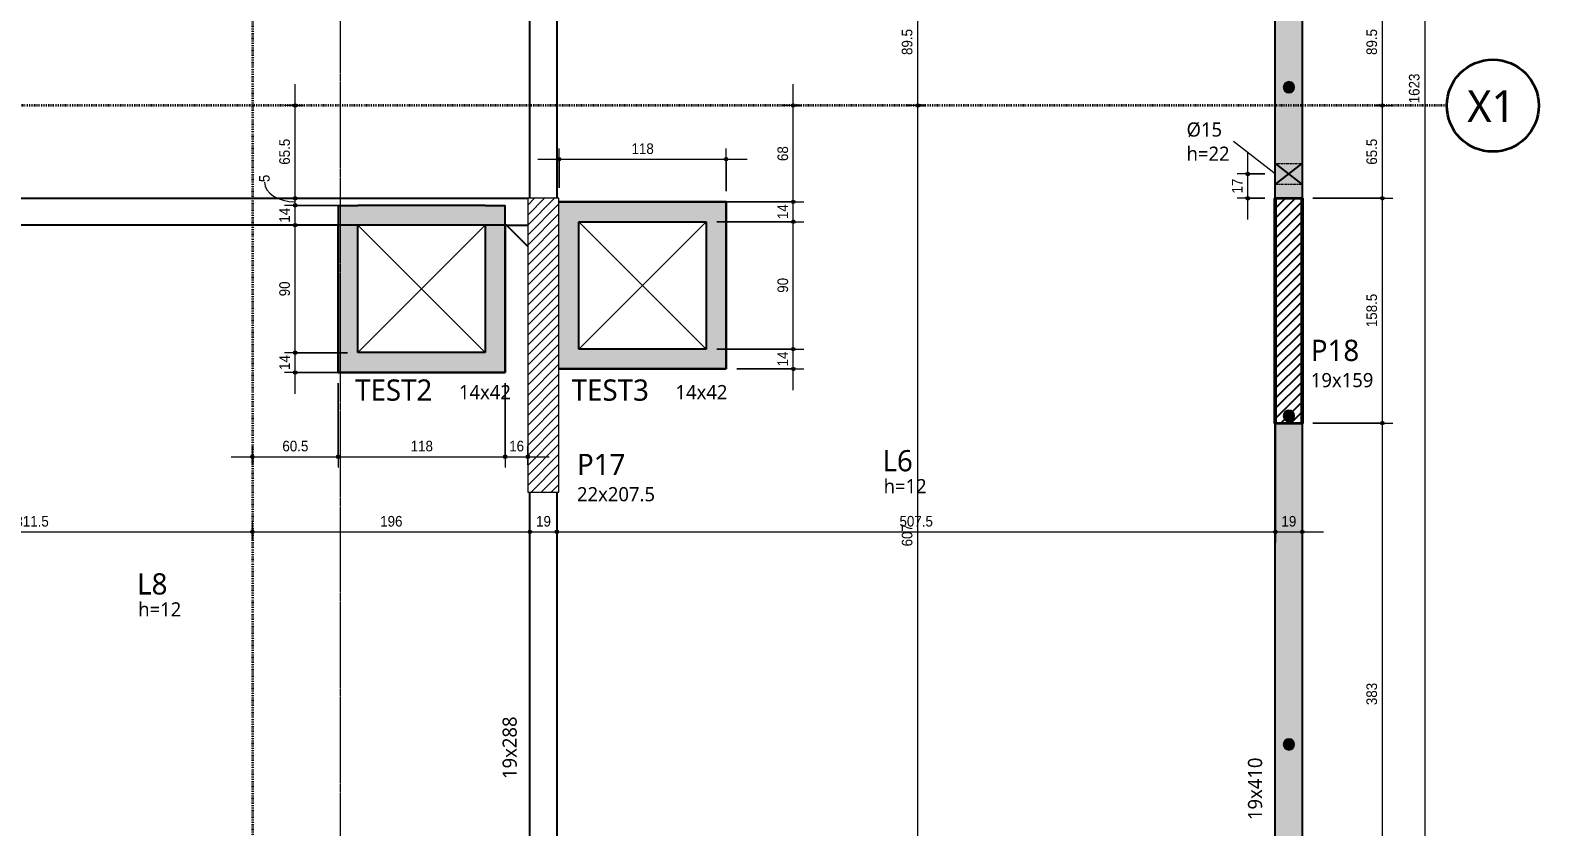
# Model space of a CAD drawing. Header units: centimetres. Extents: x -1706 to 33186, y -3196 to 88081.
# Drawn here: x 3985 to 5051, y -626 to -63 of the extents above; entities that cross this region are included whole.
import ezdxf

# ---------------------------------------------------------------- set-up
doc = ezdxf.new("R2010")
doc.units = ezdxf.units.CM
for name, pattern in [('Centro de 6 mm', [1.32, 0.6, -0.24, 0.24, -0.24]), ('Dash dot', [1.5875, 0.635, -0.47625, 0, -0.47625]), ('Traço', [0.635, 0.3175, -0.3175])]:
    doc.linetypes.add(name, pattern=pattern)
for name, color, linetype, lineweight in [('A-ANNO-DIMS', 7, 'Continuous', 9), ('A-ANNO-DIMS-50', 7, 'Continuous', 9), ('A-DETL-GENF', 7, 'Continuous', 18), ('A-DETL-THIN', 7, 'Continuous', 25), ('A-FLOR', 7, 'Continuous', 9), ('A-FLOR-IDEN', 7, 'Continuous', 9), ('A-GENM', 7, 'Continuous', 25), ('A-GENM-HDLN', 7, 'Traço', 18), ('A-GENM-IDEN', 7, 'Continuous', 9), ('G-ANNO-SYMB', 7, 'Continuous', 9), ('S-BEAM', 7, 'Continuous', 9), ('S-BEAM-HDLN', 7, 'Traço', 25), ('S-BEAM-IDEN', 7, 'Continuous', 9), ('S-COLS', 7, 'Continuous', 9), ('S-COLS-IDEN', 7, 'Continuous', 9), ('S-GRID', 7, 'Continuous', 9), ('S-GRID-IDEN', 7, 'Continuous', 9)]:
    doc.layers.add(name, color=color, linetype=linetype, lineweight=lineweight)
doc.layers.add('A-DETL', color=7, linetype='Continuous', lineweight=18, true_color=0x00a600)
doc.styles.add('Arial', font='arial.ttf', dxfattribs={"width": 0.9, "height": 7.5})
doc.styles.add('Gadugi_1', font='gadugi.ttf', dxfattribs={"height": 15})
doc.styles.add('Gadugi_2', font='gadugi.ttf', dxfattribs={"height": 10})
doc.styles.add('Gadugi_4', font='gadugi.ttf', dxfattribs={"height": 22.5})
doc.dimstyles.new('PED_1_5mm_ESQ', dxfattribs={"dimscale": 30.48, "dimtxt": 7.651945, "dimasz": 0.328084, "dimexe": 0.246063, "dimexo": 0.246063, "dimgap": 0.049213, "dimtad": 1, "dimdec": 1, "dimrnd": 0.5, "dimdsep": 46, "dimtxsty": 'Arial', "dimblk1": 'DOTSMALL', "dimblk2": 'DOTSMALL', "dimsah": 1, "dimcen": 0.09, "dimdle": 0.492126, "dimazin": 0, "dimtfac": 1, "dimtdec": 4, "dimtix": 1, "dimtmove": 1, "dimatfit": 3, "dimfxl": 1, "dimtvp": 1, "dimtolj": 1, "dimtzin": 0, "dimarcsym": 2})
doc.dimstyles.new('PED_1_5mm_ESQ_1', dxfattribs={"dimscale": 30.48, "dimtxt": 7.651945, "dimasz": 0.328084, "dimexe": 0.246063, "dimexo": 0.246063, "dimgap": 0.049213, "dimtad": 1, "dimdec": 1, "dimrnd": 0.5, "dimdsep": 46, "dimtxsty": 'Arial', "dimblk1": 'DOTSMALL', "dimblk2": 'DOTSMALL', "dimsah": 1, "dimcen": 0.09, "dimdle": 0.492126, "dimazin": 0, "dimtfac": 1, "dimtdec": 4, "dimtix": 1, "dimtmove": 0, "dimatfit": 3, "dimfxl": 1, "dimtvp": 1, "dimtolj": 1, "dimtzin": 0, "dimarcsym": 2})
pattern_1 = [(45, (3894.207, 0), (-3.535534, 3.535534), [])]

# ---------------------------------------------------------------- blocks, each defined once
blk = doc.blocks.new('PED_MÍSULA_VERT__CONC_R1 - L_15_0 x 410_0-V3-PL J 001 - FORMA DA COBERTURA')
at = {"layer": 'S-COLS', "lineweight": 25}
for p, q in [((0, 15), (15, 0)), ((15, 0), (0, 0))]:
    blk.add_line(p, q, dxfattribs=at)
blk = doc.blocks.new('PED_FURO_CIRCULAR_R04_2020 - 15x22-3724908-PL J 001 - FORMA DA COBERTURA')
at = {"layer": 'A-GENM-HDLN'}
for p, q in [((7.5, -9.5), (-7.5, 9.5)), ((-7.5, -9.5), (7.5, 9.5)), ((-7.5, -9.5), (-7.5, 9.5)), ((7.5, 9.5), (7.5, -9.5))]:
    blk.add_line(p, q, dxfattribs=at)
blk = doc.blocks.new('Eixo - X1-2173051-PL J 001 - FORMA DA COBERTURA')
at = {"layer": 'S-GRID-IDEN', "color": 152, "lineweight": 35, "true_color": 0x0070c0}
blk.add_circle((0, 0), 0.65, dxfattribs=at)
blk = doc.blocks.new('DIMBLOCK23-PL J 001 - FORMA DA COBERTURA')
at = {"layer": 'A-ANNO-DIMS-50'}
h = blk.add_hatch(color=256, dxfattribs=at)
edge = h.paths.add_edge_path(flags=0)
edge.add_arc((3830.9, -417.4), 1.25, 0, 360)
h = blk.add_hatch(color=256, dxfattribs=at)
edge = h.paths.add_edge_path(flags=0)
edge.add_arc((4142.3, -417.4), 1.25, 0, 360)
for p, q in [((3830.9, -423.1), (3830.9, -409.9)), ((4142.3, -423.1), (4142.3, -409.9)), ((3830.9, -417.4), (4142.3, -417.4)), ((3830.9, -417.4), (3830.9, -423.1)), ((4142.3, -417.4), (4142.3, -423.1))]:
    blk.add_line(p, q, dxfattribs=at)
for centre in [(3830.9, -417.4), (4142.3, -417.4)]:
    blk.add_circle(centre, 1.25, dxfattribs=at)
at = {"layer": 'A-ANNO-DIMS-50', "color": 0, "insert": (3974.9, -406.2), "char_height": 7.5, "width": 27.971, "attachment_point": 1, "line_spacing_factor": 0.941778, "style": 'Arial'}
blk.add_mtext('311.5', dxfattribs=at)
blk = doc.blocks.new('_DotSmall')
at = {"color": 0, "linetype": 'ByBlock', "const_width": 0.5}
blk.add_lwpolyline([(-0.0625, 0, 1), (0.0625, 0, 1)], format="xyb", close=True, dxfattribs=at)
blk = doc.blocks.new('DIMBLOCK24-PL J 001 - FORMA DA COBERTURA')
at = {"layer": 'A-ANNO-DIMS-50'}
h = blk.add_hatch(color=256, dxfattribs=at)
edge = h.paths.add_edge_path(flags=0)
edge.add_arc((4142.3, -417.4), 1.25, 0, 360)
h = blk.add_hatch(color=256, dxfattribs=at)
edge = h.paths.add_edge_path(flags=0)
edge.add_arc((4338.4, -417.4), 1.25, 0, 360)
for p, q in [((4142.3, -423.1), (4142.3, -409.9)), ((4338.4, -423.1), (4338.4, -409.9)), ((4142.3, -417.4), (4338.4, -417.4)), ((4142.3, -417.4), (4142.3, -423.1)), ((4338.4, -417.4), (4338.4, -423.1))]:
    blk.add_line(p, q, dxfattribs=at)
for centre in [(4142.3, -417.4), (4338.4, -417.4)]:
    blk.add_circle(centre, 1.25, dxfattribs=at)
at = {"layer": 'A-ANNO-DIMS-50', "color": 0, "insert": (4232.6, -406.2), "char_height": 7.5, "width": 18.647, "attachment_point": 1, "line_spacing_factor": 0.941778, "style": 'Arial'}
blk.add_mtext('196', dxfattribs=at)
blk = doc.blocks.new('DIMBLOCK25-PL J 001 - FORMA DA COBERTURA')
at = {"layer": 'A-ANNO-DIMS-50'}
h = blk.add_hatch(color=256, dxfattribs=at)
edge = h.paths.add_edge_path(flags=0)
edge.add_arc((4338.4, -417.4), 1.25, 0, 360)
h = blk.add_hatch(color=256, dxfattribs=at)
edge = h.paths.add_edge_path(flags=0)
edge.add_arc((4357.4, -417.4), 1.25, 0, 360)
for p, q in [((4338.4, -423.1), (4338.4, -409.9)), ((4357.4, -423.1), (4357.4, -409.9)), ((4338.4, -417.4), (4357.4, -417.4)), ((4338.4, -417.4), (4338.4, -423.1)), ((4357.4, -417.4), (4357.4, -423.1))]:
    blk.add_line(p, q, dxfattribs=at)
for centre in [(4338.4, -417.4), (4357.4, -417.4)]:
    blk.add_circle(centre, 1.25, dxfattribs=at)
at = {"layer": 'A-ANNO-DIMS-50', "color": 0, "insert": (4342.7, -406.2), "char_height": 7.5, "width": 12.431, "attachment_point": 1, "line_spacing_factor": 0.941778, "style": 'Arial'}
blk.add_mtext('19', dxfattribs=at)
blk = doc.blocks.new('DIMBLOCK26-PL J 001 - FORMA DA COBERTURA')
at = {"layer": 'A-ANNO-DIMS-50'}
h = blk.add_hatch(color=256, dxfattribs=at)
edge = h.paths.add_edge_path(flags=0)
edge.add_arc((4357.4, -417.4), 1.25, 0, 360)
h = blk.add_hatch(color=256, dxfattribs=at)
edge = h.paths.add_edge_path(flags=0)
edge.add_arc((4864.9, -417.4), 1.25, 0, 360)
for p, q in [((4864.9, -189.4), (4864.9, -424.9)), ((4864.9, -417.4), (4864.9, -189.4)), ((4357.4, -423.1), (4357.4, -409.9)), ((4357.4, -417.4), (4864.9, -417.4)), ((4357.4, -417.4), (4357.4, -423.1))]:
    blk.add_line(p, q, dxfattribs=at)
for centre in [(4357.4, -417.4), (4864.9, -417.4)]:
    blk.add_circle(centre, 1.25, dxfattribs=at)
at = {"layer": 'A-ANNO-DIMS-50', "color": 0, "insert": (4599.4, -406.2), "char_height": 7.5, "width": 27.971, "attachment_point": 1, "line_spacing_factor": 0.941778, "style": 'Arial'}
blk.add_mtext('507.5', dxfattribs=at)
blk = doc.blocks.new('DIMBLOCK27-PL J 001 - FORMA DA COBERTURA')
at = {"layer": 'A-ANNO-DIMS-50'}
h = blk.add_hatch(color=256, dxfattribs=at)
edge = h.paths.add_edge_path(flags=0)
edge.add_arc((4864.9, -417.4), 1.25, 0, 360)
h = blk.add_hatch(color=256, dxfattribs=at)
edge = h.paths.add_edge_path(flags=0)
edge.add_arc((4883.9, -417.4), 1.25, 0, 360)
for p, q in [((4864.9, -189.4), (4864.9, -424.9)), ((4864.9, -417.4), (4864.9, -189.4)), ((4883.9, -189.4), (4883.9, -424.9)), ((4883.9, -417.4), (4883.9, -189.4)), ((4864.9, -417.4), (4898.9, -417.4))]:
    blk.add_line(p, q, dxfattribs=at)
for centre in [(4864.9, -417.4), (4883.9, -417.4)]:
    blk.add_circle(centre, 1.25, dxfattribs=at)
at = {"layer": 'A-ANNO-DIMS-50', "color": 0, "insert": (4869.2, -406.2), "char_height": 7.5, "width": 12.431, "attachment_point": 1, "line_spacing_factor": 0.941778, "style": 'Arial'}
blk.add_mtext('19', dxfattribs=at)
blk = doc.blocks.new('DIMBLOCK28-PL J 001 - FORMA DA COBERTURA')
at = {"layer": 'A-ANNO-DIMS-50'}
h = blk.add_hatch(color=256, dxfattribs=at)
edge = h.paths.add_edge_path(flags=0)
edge.add_arc((4142.3, -364.4), 1.25, 0, 360)
h = blk.add_hatch(color=256, dxfattribs=at)
edge = h.paths.add_edge_path(flags=0)
edge.add_arc((4202.9, -364.4), 1.25, 0, 360)
for p, q in [((4202.9, -312.4), (4202.9, -371.9)), ((4202.9, -364.4), (4202.9, -312.4)), ((4142.3, -370.1), (4142.3, -356.9)), ((4127.3, -364.4), (4202.9, -364.4)), ((4142.3, -364.4), (4142.3, -370.1))]:
    blk.add_line(p, q, dxfattribs=at)
for centre in [(4142.3, -364.4), (4202.9, -364.4)]:
    blk.add_circle(centre, 1.25, dxfattribs=at)
at = {"layer": 'A-ANNO-DIMS-50', "color": 0, "insert": (4163.5, -353.1), "char_height": 7.5, "width": 21.755, "attachment_point": 1, "line_spacing_factor": 0.941778, "style": 'Arial'}
blk.add_mtext('60.5', dxfattribs=at)
blk = doc.blocks.new('DIMBLOCK29-PL J 001 - FORMA DA COBERTURA')
at = {"layer": 'A-ANNO-DIMS-50'}
h = blk.add_hatch(color=256, dxfattribs=at)
edge = h.paths.add_edge_path(flags=0)
edge.add_arc((4202.9, -364.4), 1.25, 0, 360)
h = blk.add_hatch(color=256, dxfattribs=at)
edge = h.paths.add_edge_path(flags=0)
edge.add_arc((4320.9, -364.4), 1.25, 0, 360)
for p, q in [((4202.9, -312.4), (4202.9, -371.9)), ((4202.9, -364.4), (4202.9, -312.4)), ((4320.9, -312.4), (4320.9, -371.9)), ((4320.9, -364.4), (4320.9, -312.4)), ((4202.9, -364.4), (4320.9, -364.4))]:
    blk.add_line(p, q, dxfattribs=at)
for centre in [(4202.9, -364.4), (4320.9, -364.4)]:
    blk.add_circle(centre, 1.25, dxfattribs=at)
at = {"layer": 'A-ANNO-DIMS-50', "color": 0, "insert": (4254.1, -353.1), "char_height": 7.5, "width": 18.647, "attachment_point": 1, "line_spacing_factor": 0.941778, "style": 'Arial'}
blk.add_mtext('118', dxfattribs=at)
blk = doc.blocks.new('DIMBLOCK30-PL J 001 - FORMA DA COBERTURA')
at = {"layer": 'A-ANNO-DIMS-50'}
h = blk.add_hatch(color=256, dxfattribs=at)
edge = h.paths.add_edge_path(flags=0)
edge.add_arc((4320.9, -364.4), 1.25, 0, 360)
h = blk.add_hatch(color=256, dxfattribs=at)
edge = h.paths.add_edge_path(flags=0)
edge.add_arc((4336.9, -364.4), 1.25, 0, 360)
for p, q in [((4320.9, -312.4), (4320.9, -371.9)), ((4320.9, -364.4), (4320.9, -312.4)), ((4336.9, -370.1), (4336.9, -356.9)), ((4320.9, -364.4), (4351.9, -364.4)), ((4336.9, -364.4), (4336.9, -370.1))]:
    blk.add_line(p, q, dxfattribs=at)
for centre in [(4320.9, -364.4), (4336.9, -364.4)]:
    blk.add_circle(centre, 1.25, dxfattribs=at)
at = {"layer": 'A-ANNO-DIMS-50', "color": 0, "insert": (4323.7, -353.1), "char_height": 7.5, "width": 12.431, "attachment_point": 1, "line_spacing_factor": 0.941778, "style": 'Arial'}
blk.add_mtext('16', dxfattribs=at)
blk = doc.blocks.new('DIMBLOCK31-PL J 001 - FORMA DA COBERTURA')
at = {"layer": 'A-ANNO-DIMS-50'}
h = blk.add_hatch(color=256, dxfattribs=at)
edge = h.paths.add_edge_path(flags=0)
edge.add_arc((4358.9, -154.3), 1.25, 0, 360)
h = blk.add_hatch(color=256, dxfattribs=at)
edge = h.paths.add_edge_path(flags=0)
edge.add_arc((4476.9, -154.3), 1.25, 0, 360)
for p, q in [((4358.9, -174.4), (4358.9, -146.8)), ((4476.9, -176.9), (4476.9, -146.8)), ((4343.9, -154.3), (4491.9, -154.3)), ((4358.9, -154.3), (4358.9, -174.4)), ((4476.9, -154.3), (4476.9, -176.9))]:
    blk.add_line(p, q, dxfattribs=at)
for centre in [(4358.9, -154.3), (4476.9, -154.3)]:
    blk.add_circle(centre, 1.25, dxfattribs=at)
at = {"layer": 'A-ANNO-DIMS-50', "color": 0, "insert": (4410.1, -143.1), "char_height": 7.5, "width": 18.647, "attachment_point": 1, "line_spacing_factor": 0.941778, "style": 'Arial'}
blk.add_mtext('118', dxfattribs=at)
blk = doc.blocks.new('DIMBLOCK32-PL J 001 - FORMA DA COBERTURA')
at = {"layer": 'A-ANNO-DIMS-50'}
h = blk.add_hatch(color=256, dxfattribs=at)
edge = h.paths.add_edge_path(flags=0)
edge.add_arc((4524.4, -288.4), 1.25, 0, 360)
h = blk.add_hatch(color=256, dxfattribs=at)
edge = h.paths.add_edge_path(flags=0)
edge.add_arc((4524.4, -302.4), 1.25, 0, 360)
for p, q in [((4470.4, -288.4), (4531.9, -288.4)), ((4524.4, -288.4), (4470.4, -288.4)), ((4524.4, -317.4), (4524.4, -288.4)), ((4484.4, -302.4), (4531.9, -302.4)), ((4524.4, -302.4), (4484.4, -302.4))]:
    blk.add_line(p, q, dxfattribs=at)
for centre in [(4524.4, -288.4), (4524.4, -302.4)]:
    blk.add_circle(centre, 1.25, dxfattribs=at)
at = {"layer": 'A-ANNO-DIMS-50', "color": 0, "insert": (4513.2, -300.6), "char_height": 7.5, "width": 12.431, "attachment_point": 1, "rotation": 90, "line_spacing_factor": 0.941778, "style": 'Arial'}
blk.add_mtext('14', dxfattribs=at)
blk = doc.blocks.new('DIMBLOCK33-PL J 001 - FORMA DA COBERTURA')
at = {"layer": 'A-ANNO-DIMS-50'}
h = blk.add_hatch(color=256, dxfattribs=at)
edge = h.paths.add_edge_path(flags=0)
edge.add_arc((4524.4, -198.4), 1.25, 0, 360)
h = blk.add_hatch(color=256, dxfattribs=at)
edge = h.paths.add_edge_path(flags=0)
edge.add_arc((4524.4, -288.4), 1.25, 0, 360)
for p, q in [((4470.4, -198.4), (4531.9, -198.4)), ((4524.4, -198.4), (4470.4, -198.4)), ((4524.4, -288.4), (4524.4, -198.4)), ((4470.4, -288.4), (4531.9, -288.4)), ((4524.4, -288.4), (4470.4, -288.4))]:
    blk.add_line(p, q, dxfattribs=at)
for centre in [(4524.4, -198.4), (4524.4, -288.4)]:
    blk.add_circle(centre, 1.25, dxfattribs=at)
at = {"layer": 'A-ANNO-DIMS-50', "color": 0, "insert": (4513.2, -248.6), "char_height": 7.5, "width": 12.431, "attachment_point": 1, "rotation": 90, "line_spacing_factor": 0.941778, "style": 'Arial'}
blk.add_mtext('90', dxfattribs=at)
blk = doc.blocks.new('DIMBLOCK34-PL J 001 - FORMA DA COBERTURA')
at = {"layer": 'A-ANNO-DIMS-50'}
h = blk.add_hatch(color=256, dxfattribs=at)
edge = h.paths.add_edge_path(flags=0)
edge.add_arc((4524.4, -184.4), 1.25, 0, 360)
h = blk.add_hatch(color=256, dxfattribs=at)
edge = h.paths.add_edge_path(flags=0)
edge.add_arc((4524.4, -198.4), 1.25, 0, 360)
for p, q in [((4470.4, -184.4), (4531.9, -184.4)), ((4524.4, -184.4), (4470.4, -184.4)), ((4524.4, -198.4), (4524.4, -184.4)), ((4470.4, -198.4), (4531.9, -198.4)), ((4524.4, -198.4), (4470.4, -198.4))]:
    blk.add_line(p, q, dxfattribs=at)
for centre in [(4524.4, -184.4), (4524.4, -198.4)]:
    blk.add_circle(centre, 1.25, dxfattribs=at)
at = {"layer": 'A-ANNO-DIMS-50', "color": 0, "insert": (4513.2, -196.6), "char_height": 7.5, "width": 12.431, "attachment_point": 1, "rotation": 90, "line_spacing_factor": 0.941778, "style": 'Arial'}
blk.add_mtext('14', dxfattribs=at)
blk = doc.blocks.new('DIMBLOCK35-PL J 001 - FORMA DA COBERTURA')
at = {"layer": 'A-ANNO-DIMS-50'}
h = blk.add_hatch(color=256, dxfattribs=at)
edge = h.paths.add_edge_path(flags=0)
edge.add_arc((4524.4, -116.4), 1.25, 0, 360)
h = blk.add_hatch(color=256, dxfattribs=at)
edge = h.paths.add_edge_path(flags=0)
edge.add_arc((4524.4, -184.4), 1.25, 0, 360)
for p, q in [((4524.4, -184.4), (4524.4, -101.4)), ((4530.2, -116.4), (4516.9, -116.4)), ((4524.4, -116.4), (4530.2, -116.4)), ((4470.4, -184.4), (4531.9, -184.4)), ((4524.4, -184.4), (4470.4, -184.4))]:
    blk.add_line(p, q, dxfattribs=at)
for centre in [(4524.4, -116.4), (4524.4, -184.4)]:
    blk.add_circle(centre, 1.25, dxfattribs=at)
at = {"layer": 'A-ANNO-DIMS-50', "color": 0, "insert": (4513.2, -155.6), "char_height": 7.5, "width": 12.431, "attachment_point": 1, "rotation": 90, "line_spacing_factor": 0.941778, "style": 'Arial'}
blk.add_mtext('68', dxfattribs=at)
blk = doc.blocks.new('DIMBLOCK36-PL J 001 - FORMA DA COBERTURA')
at = {"layer": 'A-ANNO-DIMS-50'}
h = blk.add_hatch(color=256, dxfattribs=at)
edge = h.paths.add_edge_path(flags=0)
edge.add_arc((4172.5, -290.9), 1.25, 0, 360)
h = blk.add_hatch(color=256, dxfattribs=at)
edge = h.paths.add_edge_path(flags=0)
edge.add_arc((4172.5, -304.9), 1.25, 0, 360)
for p, q in [((4209.4, -290.9), (4165, -290.9)), ((4172.5, -319.9), (4172.5, -290.9)), ((4172.5, -290.9), (4209.4, -290.9)), ((4209.4, -304.9), (4165, -304.9)), ((4172.5, -304.9), (4209.4, -304.9))]:
    blk.add_line(p, q, dxfattribs=at)
for centre in [(4172.5, -290.9), (4172.5, -304.9)]:
    blk.add_circle(centre, 1.25, dxfattribs=at)
at = {"layer": 'A-ANNO-DIMS-50', "color": 0, "insert": (4161.3, -303.1), "char_height": 7.5, "width": 12.431, "attachment_point": 1, "rotation": 90, "line_spacing_factor": 0.941778, "style": 'Arial'}
blk.add_mtext('14', dxfattribs=at)
blk = doc.blocks.new('DIMBLOCK37-PL J 001 - FORMA DA COBERTURA')
at = {"layer": 'A-ANNO-DIMS-50'}
h = blk.add_hatch(color=256, dxfattribs=at)
edge = h.paths.add_edge_path(flags=0)
edge.add_arc((4172.5, -200.9), 1.25, 0, 360)
h = blk.add_hatch(color=256, dxfattribs=at)
edge = h.paths.add_edge_path(flags=0)
edge.add_arc((4172.5, -290.9), 1.25, 0, 360)
for p, q in [((4178.2, -200.9), (4165, -200.9)), ((4172.5, -290.9), (4172.5, -200.9)), ((4172.5, -200.9), (4178.2, -200.9)), ((4209.4, -290.9), (4165, -290.9)), ((4172.5, -290.9), (4209.4, -290.9))]:
    blk.add_line(p, q, dxfattribs=at)
for centre in [(4172.5, -200.9), (4172.5, -290.9)]:
    blk.add_circle(centre, 1.25, dxfattribs=at)
at = {"layer": 'A-ANNO-DIMS-50', "color": 0, "insert": (4161.3, -251.1), "char_height": 7.5, "width": 12.431, "attachment_point": 1, "rotation": 90, "line_spacing_factor": 0.941778, "style": 'Arial'}
blk.add_mtext('90', dxfattribs=at)
blk = doc.blocks.new('DIMBLOCK38-PL J 001 - FORMA DA COBERTURA')
at = {"layer": 'A-ANNO-DIMS-50'}
h = blk.add_hatch(color=256, dxfattribs=at)
edge = h.paths.add_edge_path(flags=0)
edge.add_arc((4172.5, -186.9), 1.25, 0, 360)
h = blk.add_hatch(color=256, dxfattribs=at)
edge = h.paths.add_edge_path(flags=0)
edge.add_arc((4172.5, -200.9), 1.25, 0, 360)
for p, q in [((4209.4, -186.9), (4165, -186.9)), ((4172.5, -200.9), (4172.5, -186.9)), ((4172.5, -186.9), (4209.4, -186.9)), ((4178.2, -200.9), (4165, -200.9)), ((4172.5, -200.9), (4178.2, -200.9))]:
    blk.add_line(p, q, dxfattribs=at)
for centre in [(4172.5, -186.9), (4172.5, -200.9)]:
    blk.add_circle(centre, 1.25, dxfattribs=at)
at = {"layer": 'A-ANNO-DIMS-50', "color": 0, "insert": (4161.3, -199.1), "char_height": 7.5, "width": 12.431, "attachment_point": 1, "rotation": 90, "line_spacing_factor": 0.941778, "style": 'Arial'}
blk.add_mtext('14', dxfattribs=at)
blk = doc.blocks.new('DIMBLOCK39-PL J 001 - FORMA DA COBERTURA')
at = {"layer": 'A-ANNO-DIMS-50'}
h = blk.add_hatch(color=256, dxfattribs=at)
edge = h.paths.add_edge_path(flags=0)
edge.add_arc((4172.5, -181.9), 1.25, 0, 360)
h = blk.add_hatch(color=256, dxfattribs=at)
edge = h.paths.add_edge_path(flags=0)
edge.add_arc((4172.5, -186.9), 1.25, 0, 360)
for p, q in [((4178.2, -181.9), (4165, -181.9)), ((4209.4, -186.9), (4165, -186.9)), ((4172.5, -186.9), (4172.5, -181.9)), ((4172.5, -181.9), (4178.2, -181.9)), ((4172.5, -186.9), (4209.4, -186.9))]:
    blk.add_line(p, q, dxfattribs=at)
for centre in [(4172.5, -181.9), (4172.5, -186.9)]:
    blk.add_circle(centre, 1.25, dxfattribs=at)
blk.add_ellipse((4172.5, -170.5), major_axis=(-21.6, 0), ratio=0.643033, start_param=0, end_param=1.570796, dxfattribs=at)
at = {"layer": 'A-ANNO-DIMS-50', "color": 0, "insert": (4147, -170.5), "char_height": 7.5, "width": 6.216, "attachment_point": 1, "rotation": 90, "line_spacing_factor": 0.941778, "style": 'Arial'}
blk.add_mtext('5', dxfattribs=at)
blk = doc.blocks.new('DIMBLOCK40-PL J 001 - FORMA DA COBERTURA')
at = {"layer": 'A-ANNO-DIMS-50'}
h = blk.add_hatch(color=256, dxfattribs=at)
edge = h.paths.add_edge_path(flags=0)
edge.add_arc((4172.5, -116.4), 1.25, 0, 360)
h = blk.add_hatch(color=256, dxfattribs=at)
edge = h.paths.add_edge_path(flags=0)
edge.add_arc((4172.5, -181.9), 1.25, 0, 360)
for p, q in [((4172.5, -181.9), (4172.5, -101.4)), ((4178.2, -116.4), (4165, -116.4)), ((4172.5, -116.4), (4178.2, -116.4)), ((4178.2, -181.9), (4165, -181.9)), ((4172.5, -181.9), (4178.2, -181.9))]:
    blk.add_line(p, q, dxfattribs=at)
for centre in [(4172.5, -116.4), (4172.5, -181.9)]:
    blk.add_circle(centre, 1.25, dxfattribs=at)
at = {"layer": 'A-ANNO-DIMS-50', "color": 0, "insert": (4161.3, -158.2), "char_height": 7.5, "width": 21.755, "attachment_point": 1, "rotation": 90, "line_spacing_factor": 0.941778, "style": 'Arial'}
blk.add_mtext('65.5', dxfattribs=at)
blk = doc.blocks.new('DIMBLOCK70-PL J 001 - FORMA DA COBERTURA')
at = {"layer": 'A-ANNO-DIMS-50'}
h = blk.add_hatch(color=256, dxfattribs=at)
edge = h.paths.add_edge_path(flags=0)
edge.add_arc((4612.3, -116.4), 1.25, 0, 360)
h = blk.add_hatch(color=256, dxfattribs=at)
edge = h.paths.add_edge_path(flags=0)
edge.add_arc((4612.3, -723.4), 1.25, 0, 360)
for p, q in [((4618, -116.4), (4604.8, -116.4)), ((4612.3, -723.4), (4612.3, -116.4)), ((4612.3, -116.4), (4618, -116.4)), ((4618, -723.4), (4604.8, -723.4)), ((4612.3, -723.4), (4618, -723.4))]:
    blk.add_line(p, q, dxfattribs=at)
for centre in [(4612.3, -116.4), (4612.3, -723.4)]:
    blk.add_circle(centre, 1.25, dxfattribs=at)
at = {"layer": 'A-ANNO-DIMS-50', "color": 0, "insert": (4601, -427.7), "char_height": 7.5, "width": 18.647, "attachment_point": 1, "rotation": 90, "line_spacing_factor": 0.941778, "style": 'Arial'}
blk.add_mtext('607', dxfattribs=at)
blk = doc.blocks.new('DIMBLOCK71-PL J 001 - FORMA DA COBERTURA')
at = {"layer": 'A-ANNO-DIMS-50'}
h = blk.add_hatch(color=256, dxfattribs=at)
edge = h.paths.add_edge_path(flags=0)
edge.add_arc((4612.3, -26.9), 1.25, 0, 360)
h = blk.add_hatch(color=256, dxfattribs=at)
edge = h.paths.add_edge_path(flags=0)
edge.add_arc((4612.3, -116.4), 1.25, 0, 360)
for p, q in [((4612.3, -116.4), (4612.3, -11.9)), ((4618, -26.9), (4604.8, -26.9)), ((4612.3, -26.9), (4618, -26.9)), ((4618, -116.4), (4604.8, -116.4)), ((4612.3, -116.4), (4618, -116.4))]:
    blk.add_line(p, q, dxfattribs=at)
for centre in [(4612.3, -26.9), (4612.3, -116.4)]:
    blk.add_circle(centre, 1.25, dxfattribs=at)
at = {"layer": 'A-ANNO-DIMS-50', "color": 0, "insert": (4601, -80.7), "char_height": 7.5, "width": 21.755, "attachment_point": 1, "rotation": 90, "line_spacing_factor": 0.941778, "style": 'Arial'}
blk.add_mtext('89.5', dxfattribs=at)
blk = doc.blocks.new('DIMBLOCK72-PL J 001 - FORMA DA COBERTURA')
at = {"layer": 'A-ANNO-DIMS-50'}
h = blk.add_hatch(color=256, dxfattribs=at)
edge = h.paths.add_edge_path(flags=0)
edge.add_arc((4845.4, -164.7), 1.25, 0, 360)
h = blk.add_hatch(color=256, dxfattribs=at)
edge = h.paths.add_edge_path(flags=0)
edge.add_arc((4845.4, -181.9), 1.25, 0, 360)
for p, q in [((4845.4, -196.9), (4845.4, -149.7)), ((4857.4, -164.7), (4837.9, -164.7)), ((4845.4, -164.7), (4857.4, -164.7)), ((4857.4, -181.9), (4837.9, -181.9)), ((4845.4, -181.9), (4857.4, -181.9))]:
    blk.add_line(p, q, dxfattribs=at)
for centre in [(4845.4, -164.7), (4845.4, -181.9)]:
    blk.add_circle(centre, 1.25, dxfattribs=at)
at = {"layer": 'A-ANNO-DIMS-50', "color": 0, "insert": (4834.2, -178.5), "char_height": 7.5, "width": 12.431, "attachment_point": 1, "rotation": 90, "line_spacing_factor": 0.941778, "style": 'Arial'}
blk.add_mtext('17', dxfattribs=at)
blk = doc.blocks.new('DIMBLOCK128-PL J 001 - FORMA DA COBERTURA')
at = {"layer": 'A-ANNO-DIMS-50'}
h = blk.add_hatch(color=256, dxfattribs=at)
edge = h.paths.add_edge_path(flags=0)
edge.add_arc((4940.4, -26.9), 1.25, 0, 360)
h = blk.add_hatch(color=256, dxfattribs=at)
edge = h.paths.add_edge_path(flags=0)
edge.add_arc((4940.4, -116.4), 1.25, 0, 360)
for p, q in [((4872.4, -26.9), (4947.9, -26.9)), ((4940.4, -26.9), (4872.4, -26.9)), ((4940.4, -26.9), (4940.4, -116.4)), ((4934.7, -116.4), (4947.9, -116.4)), ((4940.4, -116.4), (4934.7, -116.4))]:
    blk.add_line(p, q, dxfattribs=at)
for centre in [(4940.4, -26.9), (4940.4, -116.4)]:
    blk.add_circle(centre, 1.25, dxfattribs=at)
at = {"layer": 'A-ANNO-DIMS-50', "color": 0, "insert": (4929.2, -80.7), "char_height": 7.5, "width": 21.755, "attachment_point": 1, "rotation": 90, "line_spacing_factor": 0.941778, "style": 'Arial'}
blk.add_mtext('89.5', dxfattribs=at)
blk = doc.blocks.new('DIMBLOCK129-PL J 001 - FORMA DA COBERTURA')
at = {"layer": 'A-ANNO-DIMS-50'}
h = blk.add_hatch(color=256, dxfattribs=at)
edge = h.paths.add_edge_path(flags=0)
edge.add_arc((4940.4, -116.4), 1.25, 0, 360)
h = blk.add_hatch(color=256, dxfattribs=at)
edge = h.paths.add_edge_path(flags=0)
edge.add_arc((4940.4, -181.9), 1.25, 0, 360)
for p, q in [((4934.7, -116.4), (4947.9, -116.4)), ((4940.4, -116.4), (4934.7, -116.4)), ((4940.4, -116.4), (4940.4, -181.9)), ((4891.4, -181.9), (4947.9, -181.9)), ((4940.4, -181.9), (4891.4, -181.9))]:
    blk.add_line(p, q, dxfattribs=at)
for centre in [(4940.4, -116.4), (4940.4, -181.9)]:
    blk.add_circle(centre, 1.25, dxfattribs=at)
at = {"layer": 'A-ANNO-DIMS-50', "color": 0, "insert": (4929.2, -158.2), "char_height": 7.5, "width": 21.755, "attachment_point": 1, "rotation": 90, "line_spacing_factor": 0.941778, "style": 'Arial'}
blk.add_mtext('65.5', dxfattribs=at)
blk = doc.blocks.new('DIMBLOCK130-PL J 001 - FORMA DA COBERTURA')
at = {"layer": 'A-ANNO-DIMS-50'}
h = blk.add_hatch(color=256, dxfattribs=at)
edge = h.paths.add_edge_path(flags=0)
edge.add_arc((4940.4, -181.9), 1.25, 0, 360)
h = blk.add_hatch(color=256, dxfattribs=at)
edge = h.paths.add_edge_path(flags=0)
edge.add_arc((4940.4, -340.6), 1.25, 0, 360)
for p, q in [((4891.4, -181.9), (4947.9, -181.9)), ((4940.4, -181.9), (4891.4, -181.9)), ((4940.4, -181.9), (4940.4, -340.6)), ((4891.4, -340.6), (4947.9, -340.6)), ((4940.4, -340.6), (4891.4, -340.6))]:
    blk.add_line(p, q, dxfattribs=at)
for centre in [(4940.4, -181.9), (4940.4, -340.6)]:
    blk.add_circle(centre, 1.25, dxfattribs=at)
at = {"layer": 'A-ANNO-DIMS-50', "color": 0, "insert": (4929.2, -272.9), "char_height": 7.5, "width": 27.971, "attachment_point": 1, "rotation": 90, "line_spacing_factor": 0.941778, "style": 'Arial'}
blk.add_mtext('158.5', dxfattribs=at)
blk = doc.blocks.new('DIMBLOCK131-PL J 001 - FORMA DA COBERTURA')
at = {"layer": 'A-ANNO-DIMS-50'}
h = blk.add_hatch(color=256, dxfattribs=at)
edge = h.paths.add_edge_path(flags=0)
edge.add_arc((4940.4, -340.6), 1.25, 0, 360)
h = blk.add_hatch(color=256, dxfattribs=at)
edge = h.paths.add_edge_path(flags=0)
edge.add_arc((4940.4, -723.4), 1.25, 0, 360)
for p, q in [((4891.4, -340.6), (4947.9, -340.6)), ((4940.4, -340.6), (4891.4, -340.6)), ((4940.4, -340.6), (4940.4, -723.4)), ((4891.4, -723.4), (4947.9, -723.4)), ((4940.4, -723.4), (4891.4, -723.4))]:
    blk.add_line(p, q, dxfattribs=at)
for centre in [(4940.4, -340.6), (4940.4, -723.4)]:
    blk.add_circle(centre, 1.25, dxfattribs=at)
at = {"layer": 'A-ANNO-DIMS-50', "color": 0, "insert": (4929.2, -539.8), "char_height": 7.5, "width": 18.647, "attachment_point": 1, "rotation": 90, "line_spacing_factor": 0.941778, "style": 'Arial'}
blk.add_mtext('383', dxfattribs=at)
blk = doc.blocks.new('DIMBLOCK135-PL J 001 - FORMA DA COBERTURA')
at = {"layer": 'A-ANNO-DIMS-50'}
h = blk.add_hatch(color=256, dxfattribs=at)
edge = h.paths.add_edge_path(flags=0)
edge.add_arc((4970.4, 707.1), 1.25, 0, 360)
h = blk.add_hatch(color=256, dxfattribs=at)
edge = h.paths.add_edge_path(flags=0)
edge.add_arc((4970.4, -915.9), 1.25, 0, 360)
for p, q in [((4970.4, 722.1), (4970.4, -930.9)), ((4892.1, 707.1), (4977.9, 707.1)), ((4970.4, 707.1), (4892.1, 707.1)), ((4851.4, -915.9), (4977.9, -915.9)), ((4970.4, -915.9), (4851.4, -915.9))]:
    blk.add_line(p, q, dxfattribs=at)
for centre in [(4970.4, 707.1), (4970.4, -915.9)]:
    blk.add_circle(centre, 1.25, dxfattribs=at)
at = {"layer": 'A-ANNO-DIMS-50', "color": 0, "insert": (4959.2, -114.8), "char_height": 7.5, "width": 24.863, "attachment_point": 1, "rotation": 90, "line_spacing_factor": 0.941778, "style": 'Arial'}
blk.add_mtext('1623', dxfattribs=at)

msp = doc.modelspace()

# ---------------------------------------------------------------- hatches: boundary and pattern name
at = {"layer": 'A-DETL-GENF', "true_color": 0xff00ff}
for points in [[(4874.49, -107.5), (4875.53, -107.37), (4876.49, -106.97), (4877.32, -106.33), (4877.96, -105.5), (4878.36, -104.54), (4878.49, -103.5), (4878.36, -102.47), (4877.96, -101.5), (4877.32, -100.67), (4876.49, -100.04), (4875.53, -99.64), (4874.49, -99.5), (4873.46, -99.64), (4872.49, -100.04), (4871.67, -100.67), (4871.03, -101.5), (4870.63, -102.47), (4870.49, -103.5), (4870.63, -104.54), (4871.03, -105.5), (4871.67, -106.33), (4872.49, -106.97), (4873.46, -107.37)], [(4874.49, -339.5), (4875.53, -339.37), (4876.49, -338.97), (4877.32, -338.33), (4877.96, -337.5), (4878.36, -336.54), (4878.49, -335.5), (4878.36, -334.47), (4877.96, -333.5), (4877.32, -332.67), (4876.49, -332.04), (4875.53, -331.64), (4874.49, -331.5), (4873.46, -331.64), (4872.49, -332.04), (4871.67, -332.67), (4871.03, -333.5), (4870.63, -334.47), (4870.49, -335.5), (4870.63, -336.54), (4871.03, -337.5), (4871.67, -338.33), (4872.49, -338.97), (4873.46, -339.37)], [(4874.49, -571.5), (4875.53, -571.37), (4876.49, -570.97), (4877.32, -570.33), (4877.96, -569.5), (4878.36, -568.54), (4878.49, -567.5), (4878.36, -566.47), (4877.96, -565.5), (4877.32, -564.67), (4876.49, -564.04), (4875.53, -563.64), (4874.49, -563.5), (4873.46, -563.64), (4872.49, -564.04), (4871.67, -564.67), (4871.03, -565.5), (4870.63, -566.47), (4870.49, -567.5), (4870.63, -568.54), (4871.03, -569.5), (4871.67, -570.33), (4872.49, -570.97), (4873.46, -571.37)]]:
    msp.add_hatch(color=6, dxfattribs=at).paths.add_polyline_path(points, flags=0)
at = {"layer": 'A-DETL-GENF', "true_color": 0xfcd5b4}
msp.add_hatch(color=254, dxfattribs=at).paths.add_polyline_path([(4320.85, -200.88), (4320.85, -186.88), (4202.85, -186.88), (4202.85, -200.88)], flags=0)
at = {"layer": 'A-DETL-GENF', "true_color": 0x808080}
h = msp.add_hatch(dxfattribs=at)
h.set_pattern_fill('FP_1', color=8, style=0, pattern_type=2)
h.set_pattern_definition(pattern_1)
h.paths.add_polyline_path([(4357.35, -389.38), (4358.85, -389.38), (4358.85, -181.88), (4336.85, -181.88), (4336.85, -389.38), (4338.35, -389.38)], flags=0)
at = {"layer": 'S-BEAM', "true_color": 0x00bcb8}
h = msp.add_hatch(color=132, dxfattribs=at)
h.paths.add_polyline_path([(4864.85, -723.38), (4883.85, -723.38), (4883.85, -340.88), (4864.85, -340.88), (4864.85, -723.38)], flags=0)
h.paths.add_polyline_path([(4874.49, -571.5), (4873.46, -571.37), (4872.49, -570.97), (4871.67, -570.33), (4871.03, -569.5), (4870.63, -568.54), (4870.49, -567.5), (4870.63, -566.47), (4871.03, -565.5), (4871.67, -564.67), (4872.49, -564.04), (4873.46, -563.64), (4874.49, -563.5), (4875.53, -563.64), (4876.49, -564.04), (4877.32, -564.67), (4877.96, -565.5), (4878.36, -566.47), (4878.49, -567.5), (4878.36, -568.54), (4877.96, -569.5), (4877.32, -570.33), (4876.29, -571.05), (4875.53, -571.37)], flags=0)
h.paths.add_polyline_path([(4864.85, -181.88), (4883.85, -181.88), (4883.85, -7.88), (4864.85, -7.88), (4864.85, -159.9)], flags=0)
h.paths.add_polyline_path([(4874.49, -107.5), (4873.46, -107.37), (4872.49, -106.97), (4871.67, -106.33), (4871.03, -105.5), (4870.63, -104.54), (4870.49, -103.5), (4870.63, -102.47), (4871.03, -101.5), (4871.67, -100.67), (4872.49, -100.04), (4873.46, -99.64), (4874.49, -99.5), (4875.53, -99.64), (4876.49, -100.04), (4877.32, -100.67), (4877.96, -101.5), (4878.36, -102.47), (4878.49, -103.5), (4878.36, -104.54), (4877.96, -105.5), (4877.32, -106.33), (4876.49, -106.97), (4875.53, -107.37), (4874.73, -107.47)], flags=0)
at = {"layer": 'S-BEAM', "true_color": 0xfcd5b4}
for points in [[(4358.85, -302.38), (4372.85, -302.38), (4372.85, -184.45), (4358.85, -184.45), (4358.85, -200.88)], [(4438.8, -198.45), (4462.85, -198.45), (4462.85, -184.45), (4372.85, -184.45), (4372.85, -198.45)], [(4462.85, -302.38), (4476.85, -302.38), (4476.85, -184.45), (4462.85, -184.45), (4462.85, -288.38)], [(4202.85, -304.88), (4216.85, -304.88), (4216.85, -200.88), (4202.85, -200.88)], [(4320.85, -304.88), (4320.85, -200.88), (4306.85, -200.88), (4306.85, -304.88)], [(4306.85, -304.88), (4306.85, -290.88), (4216.85, -290.88), (4216.85, -304.88)], [(4372.85, -302.38), (4462.85, -302.38), (4462.85, -288.38), (4372.85, -288.38)]]:
    msp.add_hatch(color=254, dxfattribs=at).paths.add_polyline_path(points, flags=0)
at = {"layer": 'S-COLS', "lineweight": 25, "true_color": 0x808080}
h = msp.add_hatch(dxfattribs=at)
h.set_pattern_fill('FP_1', color=8, style=0, pattern_type=2)
h.set_pattern_definition(pattern_1)
h.paths.add_polyline_path([(4870.49, -340.88), (4883.85, -340.88), (4883.85, -181.88), (4864.85, -181.88), (4864.85, -340.88)], flags=0)
h.paths.add_polyline_path([(4874.49, -339.5), (4873.46, -339.37), (4872.49, -338.97), (4871.67, -338.33), (4871.03, -337.5), (4870.63, -336.54), (4870.49, -335.5), (4870.63, -334.47), (4871.03, -333.5), (4871.67, -332.67), (4872.49, -332.04), (4873.46, -331.64), (4874.49, -331.5), (4875.53, -331.64), (4876.49, -332.04), (4877.32, -332.67), (4877.96, -333.5), (4878.36, -334.47), (4878.49, -335.5), (4878.36, -336.54), (4877.96, -337.5), (4877.32, -338.33), (4876.49, -338.97), (4875.53, -339.37)], flags=0)

# ---------------------------------------------------------------- linework, layer by layer
at = {"layer": 'A-DETL', "color": 7}
for p, q in [((4320.85, -186.88), (4202.85, -186.88)), ((4202.85, -186.88), (4202.85, -200.88)), ((4320.85, -200.88), (4320.85, -186.88)), ((4358.85, -181.88), (4336.85, -181.88)), ((4336.85, -181.88), (4336.85, -389.38)), ((4358.85, -389.38), (4358.85, -181.88)), ((4202.85, -200.88), (4320.85, -200.88)), ((4336.85, -389.38), (4358.85, -389.38))]:
    msp.add_line(p, q, dxfattribs=at)
at = {"layer": 'A-DETL', "color": 7, "lineweight": 9}
for p, q in [((4216.85, -200.88), (4306.85, -290.88)), ((4306.85, -200.88), (4216.85, -290.88)), ((4462.79, -198.45), (4372.85, -288.38)), ((4372.92, -198.45), (4462.85, -288.38))]:
    msp.add_line(p, q, dxfattribs=at)
at = {"layer": 'A-DETL', "color": 7}
for centre, start, end in [((4874.49, -103.5), 0, 180), ((4874.49, -103.5), 180, 360), ((4874.49, -335.5), 0, 180), ((4874.49, -335.5), 180, 0), ((4874.49, -567.5), 0, 180), ((4874.49, -567.5), 180, 0)]:
    msp.add_arc(centre, 4, start, end, dxfattribs=at)
at = {"layer": 'A-DETL-THIN'}
for p, q in [((4864.85, -157.21), (4883.85, -172.21)), ((4864.85, -172.21), (4883.85, -157.21))]:
    msp.add_line(p, q, dxfattribs=at)
at = {"layer": 'A-DETL-THIN', "lineweight": 35}
for p, q in [((4864.85, -181.88), (4883.85, -181.88)), ((4864.85, -340.6), (4883.85, -340.6))]:
    msp.add_line(p, q, dxfattribs=at)
at = {"layer": 'A-FLOR', "lineweight": 25}
for p, q in [((4476.85, -184.45), (4358.85, -184.45)), ((4476.85, -302.38), (4476.85, -184.45)), ((4202.85, -200.88), (4202.85, -304.88)), ((4320.85, -304.88), (4320.85, -200.88)), ((4202.85, -304.88), (4320.85, -304.88)), ((4358.85, -302.38), (4476.85, -302.38))]:
    msp.add_line(p, q, dxfattribs=at)
at = {"layer": 'A-GENM-IDEN'}
msp.add_line((4864.85, -164.71), (4835.27, -141.72), dxfattribs=at)
at = {"layer": 'G-ANNO-SYMB', "linetype": 'Centro de 6 mm'}
msp.add_line((4204.52, -1059.17), (4204.52, 873.42), dxfattribs=at)
at = {"layer": 'S-BEAM', "lineweight": 25}
for p, q in [((4883.85, -7.88), (4883.85, -181.88)), ((4338.35, -181.88), (4338.35, -26.88)), ((4357.35, -41.88), (4357.35, -181.88)), ((4864.85, -181.88), (4864.85, -41.88)), ((3830.86, -181.88), (4336.85, -181.88)), ((4358.85, -184.45), (4372.85, -184.45)), ((4372.85, -184.45), (4462.85, -184.45)), ((4462.85, -184.45), (4476.85, -184.45)), ((4476.85, -184.45), (4476.85, -302.38)), ((4321.85, -200.88), (3845.86, -200.88)), ((4202.85, -304.88), (4202.85, -200.88)), ((4216.85, -290.88), (4216.85, -200.88)), ((4306.85, -200.88), (4306.85, -290.88)), ((4320.85, -200.88), (4320.85, -304.88)), ((4372.85, -288.38), (4372.85, -198.45)), ((4372.85, -198.45), (4462.85, -198.45)), ((4462.85, -198.45), (4462.85, -288.38)), ((4306.85, -290.88), (4216.85, -290.88)), ((4462.85, -288.38), (4372.85, -288.38)), ((4216.85, -304.88), (4202.85, -304.88)), ((4306.85, -304.88), (4216.85, -304.88)), ((4320.85, -304.88), (4306.85, -304.88)), ((4372.85, -302.38), (4358.85, -302.38)), ((4462.85, -302.38), (4372.85, -302.38)), ((4476.85, -302.38), (4462.85, -302.38)), ((4864.85, -708.38), (4864.85, -340.88)), ((4883.85, -340.88), (4883.85, -723.38)), ((4338.35, -694.38), (4338.35, -389.38)), ((4357.35, -389.38), (4357.35, -694.38))]:
    msp.add_line(p, q, dxfattribs=at)
at = {"layer": 'S-BEAM-HDLN', "linetype": 'Continuous'}
for p, q in [((4202.85, -186.88), (4202.85, -200.88)), ((4202.85, -186.88), (4216.85, -186.88)), ((4306.85, -186.88), (4216.85, -186.88)), ((4306.85, -186.88), (4320.85, -186.88)), ((4320.85, -200.88), (4320.85, -186.88))]:
    msp.add_line(p, q, dxfattribs=at)
at = {"layer": 'S-COLS', "lineweight": 50}
for p, q in [((4864.85, -340.88), (4864.85, -181.88)), ((4883.85, -181.88), (4883.85, -340.88))]:
    msp.add_line(p, q, dxfattribs=at)
at = {"layer": 'S-GRID', "color": 40, "linetype": 'Dash dot', "lineweight": 35, "true_color": 0xffc000}
msp.add_line((4142.35, 818.87), (4142.35, -1018.23), dxfattribs=at)
at = {"layer": 'S-GRID', "color": 152, "linetype": 'Dash dot', "lineweight": 35, "true_color": 0x0070c0}
msp.add_line((4985.99, -116.45), (2336.14, -116.45), dxfattribs=at)

# ---------------------------------------------------------------- block references
at = {"layer": 'A-GENM', "linetype": 'Traço', "lineweight": 18, "rotation": 269.9999999999999}
msp.add_blockref('PED_FURO_CIRCULAR_R04_2020 - 15x22-3724908-PL J 001 - FORMA DA COBERTURA', (4874.35, -164.71), dxfattribs=at)
at = {"layer": 'S-COLS', "lineweight": 25, "rotation": 180}
msp.add_blockref('PED_MÍSULA_VERT__CONC_R1 - L_15_0 x 410_0-V3-PL J 001 - FORMA DA COBERTURA', (4336.85, -200.88), dxfattribs=at)
at = {"layer": 'S-GRID-IDEN', "color": 152, "true_color": 0x0070c0, "xscale": 49.99999999999998, "yscale": 49.99999999999998, "zscale": 49.99999999999998, "rotation": 89.99999999999982}
msp.add_blockref('Eixo - X1-2173051-PL J 001 - FORMA DA COBERTURA', (5018.49, -116.45), dxfattribs=at)

# ---------------------------------------------------------------- texts
at = {"layer": 'A-FLOR-IDEN', "attachment_point": 1}
for s, insert, char_height, width, style in [('L6', (4587.39, -359.7), 15, 26.0548, 'Gadugi_1'), ('h=12', (4588.17, -380.17), 10, 39.6835, 'Gadugi_2'), ('L8', (4060.9, -446.7), 15, 26.0548, 'Gadugi_1'), ('h=12', (4061.68, -467.17), 10, 39.6835, 'Gadugi_2')]:
    msp.add_mtext(s, dxfattribs=dict(at, insert=insert, char_height=char_height, width=width, style=style))
at = {"layer": 'A-GENM-IDEN', "char_height": 10, "attachment_point": 1, "style": 'Gadugi_2'}
for s, insert, width in [('Ø15', (4802.17, -128.32), 31.2658), ('h=22', (4802.17, -145.39), 39.6835)]:
    msp.add_mtext(s, dxfattribs=dict(at, insert=insert, width=width))
at = {"layer": 'S-BEAM-IDEN', "attachment_point": 1}
for s, insert, char_height, width, rotation, style in [('TEST2', (4214.9, -309.8), 15, 67.7426, 0, 'Gadugi_1'), ('14x42', (4288.2, -313.74), 10, 44.8945, 0, 'Gadugi_2'), ('TEST3', (4367.87, -309.8), 15, 67.7426, 0, 'Gadugi_1'), ('14x42', (4441.17, -313.74), 10, 44.8945, 0, 'Gadugi_2'), ('19x288', (4319.02, -591.95), 10, 54.1139, 90, 'Gadugi_2'), ('19x410', (4845.52, -620.95), 10, 54.1139, 90, 'Gadugi_2')]:
    msp.add_mtext(s, dxfattribs=dict(at, insert=insert, char_height=char_height, width=width, rotation=rotation, style=style))
at = {"layer": 'S-COLS-IDEN', "attachment_point": 1}
for s, insert, char_height, width, style in [('P18', (4889.96, -281.77), 15, 42.4894, 'Gadugi_1'), ('19x159', (4889.96, -305.26), 10, 54.1139, 'Gadugi_2'), ('P17', (4371.6, -362.34), 15, 42.4894, 'Gadugi_1'), ('22x207.5', (4371.6, -385.83), 10, 66.9409, 'Gadugi_2')]:
    msp.add_mtext(s, dxfattribs=dict(at, insert=insert, char_height=char_height, width=width, style=style))
at = {"layer": 'S-GRID-IDEN', "color": 152, "true_color": 0x0070c0, "insert": (5000.42, -105.54), "char_height": 22.5, "width": 43.692, "attachment_point": 1, "style": 'Gadugi_4'}
msp.add_mtext('X1', dxfattribs=at)

# ---------------------------------------------------------------- dimensions: what is measured, and where the dimension line sits
at = {"layer": 'A-ANNO-DIMS'}
for base, p1, p2, override, picture, middle in [((4970.45, -915.95), (4884.58, 707.12), (4843.85, -915.95), {"dimpost": '<>', "dimfxl": 1623.579618}, 'DIMBLOCK135-PL J 001 - FORMA DA COBERTURA', (4965.12, -104.42)), ((4612.28, -26.88), (4610.51, -116.45), (4610.51, -26.88), {"dimpost": '<>', "dimfxl": 89.568642}, 'DIMBLOCK71-PL J 001 - FORMA DA COBERTURA', (4606.95, -71.67)), ((4940.45, -116.45), (4864.85, -26.88), (4942.22, -116.45), {"dimpost": '<>', "dimfxl": 118.354983}, 'DIMBLOCK128-PL J 001 - FORMA DA COBERTURA', (4935.12, -71.67)), ((4172.49, -116.45), (4170.72, -181.88), (4170.72, -116.45), {"dimpost": '<>', "dimfxl": 65.431363}, 'DIMBLOCK40-PL J 001 - FORMA DA COBERTURA', (4167.16, -149.17)), ((4524.45, -116.45), (4462.85, -184.45), (4522.68, -116.45), {"dimpost": '<>', "dimfxl": 90.571404}, 'DIMBLOCK35-PL J 001 - FORMA DA COBERTURA', (4519.12, -150.45)), ((4612.28, -116.45), (4610.51, -723.38), (4610.51, -116.45), {"dimpost": '<>', "dimfxl": 606.931329}, 'DIMBLOCK70-PL J 001 - FORMA DA COBERTURA', (4606.95, -419.92)), ((4940.45, -181.88), (4942.22, -116.45), (4883.85, -181.88), {"dimpost": '<>', "dimfxl": 87.679812}, 'DIMBLOCK129-PL J 001 - FORMA DA COBERTURA', (4935.12, -149.17)), ((4845.44, -164.71), (4864.85, -181.88), (4864.85, -164.71), {"dimpost": '<>', "dimfxl": 17.172429}, 'DIMBLOCK72-PL J 001 - FORMA DA COBERTURA', (4840.17, -173.29)), ((4940.45, -340.6), (4883.85, -181.88), (4883.85, -340.6), {"dimpost": '<>', "dimfxl": 158.721122}, 'DIMBLOCK130-PL J 001 - FORMA DA COBERTURA', (4935.12, -261.24)), ((4172.49, -186.88), (4170.72, -200.88), (4216.85, -186.88), {"dimpost": '<>', "dimfxl": 48.208593}, 'DIMBLOCK38-PL J 001 - FORMA DA COBERTURA', (4167.23, -193.88)), ((4524.45, -184.45), (4462.85, -198.45), (4462.85, -184.45), {"dimpost": '<>', "dimfxl": 14}, 'DIMBLOCK34-PL J 001 - FORMA DA COBERTURA', (4519.18, -191.45)), ((4172.49, -200.88), (4216.85, -290.88), (4170.72, -200.88), {"dimpost": '<>', "dimfxl": 101.133913}, 'DIMBLOCK37-PL J 001 - FORMA DA COBERTURA', (4167.16, -245.88)), ((4524.45, -198.45), (4462.85, -288.38), (4462.85, -198.45), {"dimpost": '<>', "dimfxl": 89.931314}, 'DIMBLOCK33-PL J 001 - FORMA DA COBERTURA', (4519.12, -243.42)), ((4524.45, -288.38), (4476.85, -302.38), (4462.85, -288.38), {"dimpost": '<>', "dimfxl": 19.79899}, 'DIMBLOCK32-PL J 001 - FORMA DA COBERTURA', (4519.18, -295.38)), ((4172.49, -290.88), (4216.85, -304.88), (4216.85, -290.88), {"dimpost": '<>', "dimfxl": 14}, 'DIMBLOCK36-PL J 001 - FORMA DA COBERTURA', (4167.23, -297.88)), ((4940.45, -723.38), (4883.85, -340.6), (4883.85, -723.38), {"dimpost": '<>', "dimfxl": 382.778843}, 'DIMBLOCK131-PL J 001 - FORMA DA COBERTURA', (4935.12, -531.99))]:
    dim = msp.add_linear_dim(base=base, p1=p1, p2=p2, angle=90, dimstyle='PED_1_5mm_ESQ_1', override=override, dxfattribs=at)
    dim.commit()
    dim.dimension.update_dxf_attribs({"geometry": picture, "text_midpoint": middle})
for base, p1, p2, override, picture, middle in [((4476.85, -154.3), (4358.85, -181.88), (4476.85, -184.45), {"dimpost": '<>', "dimfxl": 118.027955}, 'DIMBLOCK31-PL J 001 - FORMA DA COBERTURA', (4417.85, -148.98)), ((4864.85, -417.39), (4357.35, -415.62), (4864.85, -181.88), {"dimpost": '<>', "dimfxl": 558.739621}, 'DIMBLOCK26-PL J 001 - FORMA DA COBERTURA', (4611.1, -412.06)), ((4883.85, -417.39), (4864.85, -181.88), (4883.85, -181.88), {"dimpost": '<>', "dimfxl": 19}, 'DIMBLOCK27-PL J 001 - FORMA DA COBERTURA', (4874.35, -412.06)), ((4202.85, -364.36), (4142.35, -362.59), (4202.85, -304.88), {"dimpost": '<>', "dimfxl": 83.614734}, 'DIMBLOCK28-PL J 001 - FORMA DA COBERTURA', (4172.6, -359.03)), ((4320.85, -364.36), (4202.85, -304.88), (4320.85, -304.88), {"dimpost": '<>', "dimfxl": 118}, 'DIMBLOCK29-PL J 001 - FORMA DA COBERTURA', (4261.85, -359.03)), ((4336.85, -364.36), (4320.85, -304.88), (4336.85, -362.59), {"dimpost": '<>', "dimfxl": 59.88515}, 'DIMBLOCK30-PL J 001 - FORMA DA COBERTURA', (4328.85, -359.03)), ((4142.35, -417.39), (3830.86, -415.62), (4142.35, -415.62), {"dimpost": '<>', "dimfxl": 311.488812}, 'DIMBLOCK23-PL J 001 - FORMA DA COBERTURA', (3986.6, -412.06)), ((4338.35, -417.39), (4142.35, -415.62), (4338.35, -415.62), {"dimpost": '<>', "dimfxl": 196.007789}, 'DIMBLOCK24-PL J 001 - FORMA DA COBERTURA', (4240.35, -412.06)), ((4357.35, -417.39), (4338.35, -415.62), (4357.35, -415.62), {"dimpost": '<>', "dimfxl": 19}, 'DIMBLOCK25-PL J 001 - FORMA DA COBERTURA', (4347.85, -412.06))]:
    dim = msp.add_linear_dim(base=base, p1=p1, p2=p2, dimstyle='PED_1_5mm_ESQ_1', override=override, dxfattribs=at)
    dim.commit()
    dim.dimension.update_dxf_attribs({"geometry": picture, "text_midpoint": middle})
dim = msp.add_linear_dim(base=(4172.49, -181.88), p1=(4216.85, -186.88), p2=(4170.72, -181.88), angle=90, dimstyle='PED_1_5mm_ESQ', override={"dimpost": '<>', "dimfxl": 46.401168}, dxfattribs=at)
dim.commit()
dim.dimension.update_dxf_attribs({"geometry": 'DIMBLOCK39-PL J 001 - FORMA DA COBERTURA', "text_midpoint": (4152.01, -167.36), "dimtype": 160, "text_rotation": 90})

doc.saveas('drawing.dxf')
